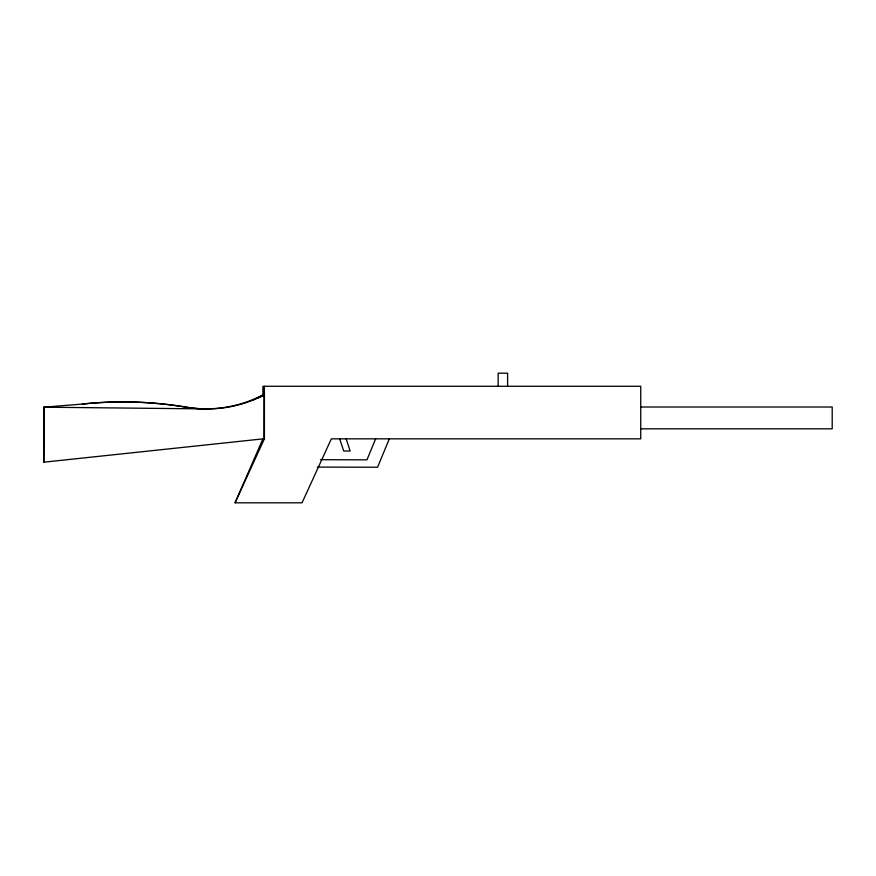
<?xml version="1.0" encoding="UTF-8"?>
<svg xmlns="http://www.w3.org/2000/svg" width="876" height="876" viewBox="0 0 876 876"><rect width="100%" height="100%" fill="white"/><g stroke="black" fill="none" stroke-linecap="round" stroke-linejoin="round"><path stroke-width="1.31" d="M264.311 438.843L264.377 386.283L264.377 438.843L235.053 502.813L302.034 502.813L331.347 438.843L640.739 438.843L640.739 386.283L262.909 386.283L262.909 394.89A122.311 122.301 0 0 1 186.084 407.176A385.867 385.856 -90 0 0 82.311 404.044L82.618 404.044A385.867 385.856 90 0 1 186.391 407.187A124.14 124.14 0 0 0 252.211 400.431M375.629 438.843L366.956 459.845L320.463 459.692M389.305 438.843L377.578 467.236L317.408 467.094M235.053 502.813L262.909 438.843L264.377 438.843L264.388 394.89L262.909 394.89M258.387 397.824L264.311 394.89L252.211 400.431L264.311 394.89M82.618 404.044L43.8 407.187L43.8 462.189L263.227 438.843M640.739 407.011L832.2 407.011L832.2 428.835L640.739 428.835M43.8 407.187L206.386 408.917M43.8 462.189L44.118 407.187M346.14 438.843L350.159 451.009L343.699 451.009L339.68 438.843M507.609 386.283L507.609 373.187L498.159 373.187L498.159 386.283"/></g></svg>
